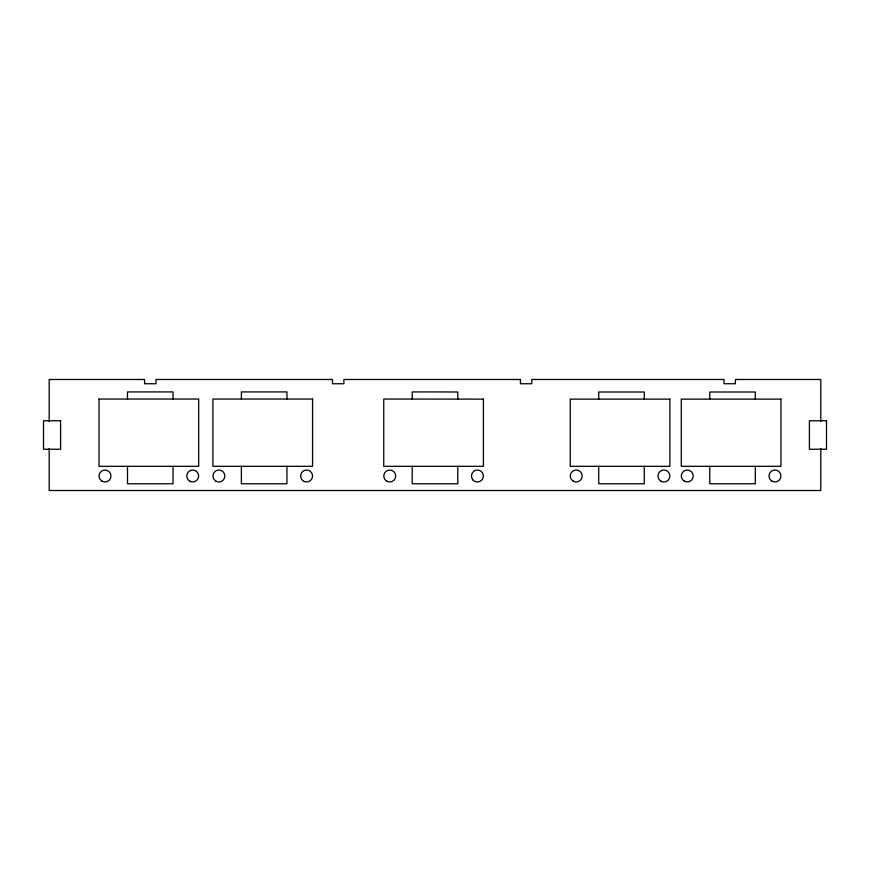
<?xml version="1.0" encoding="UTF-8"?>
<svg xmlns="http://www.w3.org/2000/svg" width="870" height="870" viewBox="0 0 870 870"><rect width="100%" height="100%" fill="white"/><g stroke="black" fill="none" stroke-linecap="round" stroke-linejoin="round"><path stroke-width="1.3" d="M820.801 421.461L820.801 379.483L735.389 379.483L735.389 383.746L724.003 383.746L724.003 379.483L531.809 379.483L531.809 383.746L520.423 383.746L520.423 379.483L343.889 379.483L343.889 383.746L332.503 383.746L332.503 379.483L155.969 379.483L155.969 383.746L144.583 383.746L144.583 379.483L49.198 379.483L49.198 421.461M820.801 448.539L820.801 490.517L49.198 490.517L49.198 448.539M755.323 399.123L755.323 392.011L709.757 392.011L709.757 399.123M755.323 466.32L755.323 483.763L709.757 483.763L709.757 466.32M644.279 399.123L644.279 392.011L598.723 392.011L598.723 399.123M644.279 466.32L644.279 483.763L598.723 483.763L598.723 466.32M457.783 399.123L457.783 392.011L435 391.924L412.217 391.924L412.217 399.047M457.783 466.32L457.783 483.763L412.217 483.763L412.217 466.32M286.937 399.047L286.937 391.924L241.381 391.924L241.381 399.047M286.937 466.32L286.937 483.763L241.381 483.763L241.381 466.32M173.054 399.047L173.054 391.924L127.498 391.924L127.498 399.036M173.054 466.32L173.054 483.763L127.498 483.763L127.498 466.32M99.017 399.047L99.017 466.32L198.675 466.32L198.675 399.047L99.017 399.047M312.569 399.047L212.911 399.047L212.911 466.32L312.569 466.32L312.569 399.047M483.405 399.123L383.746 399.047L383.746 466.32L483.405 466.32L483.405 399.123M669.9 399.123L570.241 399.123L570.241 466.32L669.9 466.32L669.9 399.123M780.945 399.123L681.286 399.123L681.286 466.32L780.945 466.32L780.945 399.123M60.585 420.765L43.5 420.765L43.5 449.235L60.585 449.235L60.585 420.765M826.5 420.765L809.415 420.765L809.415 449.235L826.5 449.235L826.5 420.765M102.007 481.175A5.981 5.981 0 0 0 110.979 475.999A5.981 5.981 0 0 0 102.007 470.822A5.981 5.981 0 0 0 102.007 481.175M215.901 481.175A5.981 5.981 0 0 0 224.873 475.999A5.981 5.981 0 0 0 215.901 470.822A5.981 5.981 0 0 0 215.901 481.175M386.737 481.175A5.981 5.981 0 0 0 395.709 475.999A5.981 5.981 0 0 0 386.737 470.822A5.981 5.981 0 0 0 386.737 481.175M189.703 481.175A5.981 5.981 0 0 0 198.675 475.999A5.981 5.981 0 0 0 189.703 470.822A5.981 5.981 0 0 0 189.703 481.175M303.597 481.175A5.981 5.981 0 0 0 312.569 475.999A5.981 5.981 0 0 0 303.597 470.822A5.981 5.981 0 0 0 303.597 481.175M473.193 480.229A5.981 5.981 0 0 0 483.198 477.543A5.981 5.981 0 0 0 475.879 470.224A5.981 5.981 0 0 0 473.193 480.229M573.232 481.175A5.981 5.981 0 0 0 582.204 475.999A5.981 5.981 0 0 0 573.232 470.822A5.981 5.981 0 0 0 573.232 481.175M660.928 481.175A5.981 5.981 0 0 0 669.9 475.999A5.981 5.981 0 0 0 660.928 470.822A5.981 5.981 0 0 0 660.928 481.175M684.277 481.175A5.981 5.981 0 0 0 693.249 475.999A5.981 5.981 0 0 0 684.277 470.822A5.981 5.981 0 0 0 684.277 481.175M771.973 481.175A5.981 5.981 0 0 0 780.945 475.999A5.981 5.981 0 0 0 771.973 470.822A5.981 5.981 0 0 0 771.973 481.175"/></g></svg>
